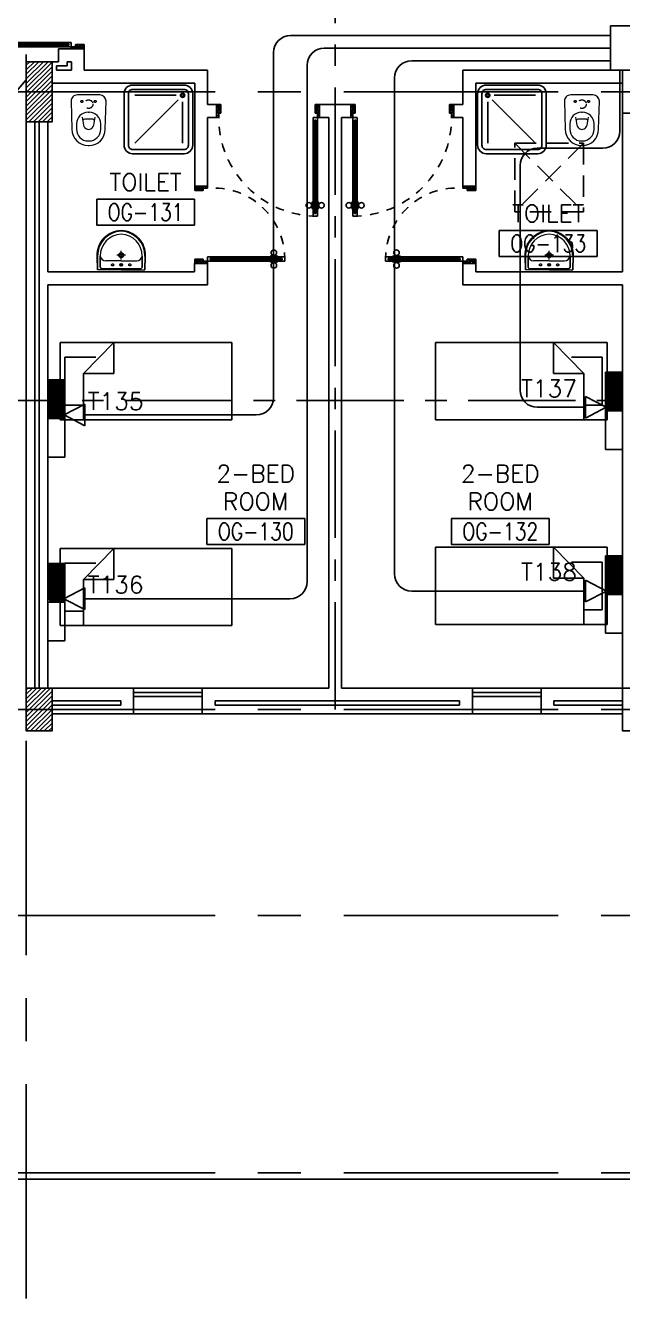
# Model space of a CAD drawing. Extents: x -0.3 to 92.6, y -1.1 to 78.4.
# Drawn here: x 49.71 to 56.67, y -1.11 to 13.72 of the extents above; entities that cross this region are included whole.
import ezdxf
from ezdxf.enums import TextEntityAlignment as Align

# ---------------------------------------------------------------- set-up
doc = ezdxf.new("R2010")
doc.units = 0
doc.header["$MEASUREMENT"] = 0
doc.header["$PDMODE"] = 34
for name, pattern in [('CENTER', [2, 1.25, -0.25, 0.25, -0.25]), ('CENTERX2', [4, 2.5, -0.5, 0.5, -0.5]), ('DASHED', [0.75, 0.5, -0.25]), ('HIDDEN', [0.375, 0.25, -0.125]), ('HIDDEN2', [0.1875, 0.125, -0.0625])]:
    doc.linetypes.add(name, pattern=pattern)
doc.layers.get('0').update_dxf_attribs({"color": 11, "linetype": 'CONTINUOUS'})
doc.layers.get('DEFPOINTS').update_dxf_attribs({"color": 11, "linetype": 'CONTINUOUS'})
for name, color, linetype in [('AX-DIM', 11, 'CONTINUOUS'), ('AXES', 11, 'CENTERX2'), ('AXES1', 11, 'CENTER'), ('COL', 11, 'CONTINUOUS'), ('DOOR', 11, 'CONTINUOUS'), ('E-TEL', 4, 'CONTINUOUS'), ('E-TEXT', 2, 'CONTINUOUS'), ('E-WIRE', 4, 'CONTINUOUS'), ('FIX', 11, 'CONTINUOUS'), ('FUR', 11, 'CONTINUOUS'), ('HAT', 11, 'CONTINUOUS'), ('INSUL', 11, 'CONTINUOUS'), ('RM-BOX', 11, 'CONTINUOUS'), ('RM-NAME', 11, 'CONTINUOUS'), ('RM-NO', 11, 'CONTINUOUS'), ('SHAFT', 11, 'CONTINUOUS'), ('WALL', 11, 'CONTINUOUS'), ('WIN', 11, 'CONTINUOUS')]:
    doc.layers.add(name, color=color, linetype=linetype)
doc.styles.add('ROMANS', font='ROMANS.shx', dxfattribs={"width": 0.6})
doc.styles.get("Standard").update_dxf_attribs({"font": 'TXT.shx'})
doc.dimstyles.new('DIM-OUT', dxfattribs={"dimscale": 0, "dimtxt": 0.24, "dimasz": 0.08, "dimexe": 0.02, "dimexo": 0.02, "dimgap": 0.05, "dimtad": 1, "dimdec": 0, "dimlfac": 1000, "dimzin": 0, "dimdsep": 46, "dimtxsty": 'ROMANS', "dimblk1": 'ARCHTICK', "dimblk2": 'ARCHTICK', "dimsah": 1, "dimcen": 0.01, "dimdle": 0.08, "dimclrd": 7, "dimclre": 7, "dimclrt": 2, "dimadec": 0, "dimazin": 0, "dimtp": 2, "dimtm": 2, "dimtfac": 0.114286, "dimtdec": 0, "dimtix": 1, "dimtmove": 2, "dimatfit": 3, "dimldrblk": 'ARCHTICK', "dimfxl": 0, "dimtolj": 1, "dimtzin": 0, "dimarcsym": 0})

# ---------------------------------------------------------------- blocks, each defined once
blk = doc.blocks.new('_ARCHTICK')
at = {"color": 0, "linetype": 'ByBlock', "const_width": 0.15}
blk.add_lwpolyline([(-0.5, -0.5), (0.5, 0.5)], dxfattribs=at)
blk = doc.blocks.new('*D192')
at = {"layer": 'AX-DIM', "color": 7, "lineweight": -2}
for p, q in [((90.542, 5.5), (91.242, 5.5)), ((91.222, 5.58), (91.222, 0.195)), ((48.597, 0.275), (91.242, 0.275))]:
    blk.add_line(p, q, dxfattribs=at)
at = {"layer": 'DEFPOINTS', "color": 0}
for p in [(90.522, 5.5), (48.577, 0.275), (91.222, 0.275)]:
    blk.add_point(p, dxfattribs=at)
at = {"layer": 'AX-DIM', "color": 7, "lineweight": -2, "xscale": 0.08, "yscale": 0.08, "zscale": 0.08}
for p, rotation in [((91.222, 5.5), 90), ((91.222, 0.275), 270)]:
    blk.add_blockref('_ARCHTICK', p, dxfattribs=dict(at, rotation=rotation))
at = {"layer": 'AX-DIM', "color": 2, "insert": (91.052, 2.887), "char_height": 0.24, "attachment_point": 5, "rotation": 90, "style": 'ROMANS'}
blk.add_mtext('\\A1;5225', dxfattribs=at)
blk = doc.blocks.new('WC1')
at = {"layer": 'FIX', "lineweight": 20}
for p, q in [((-210, 204), (-538, 194)), ((-727, 5), (-727, -5)), ((-674, 5), (-674, -5)), ((-534, 24), (-540, 0)), ((-540, 0), (-534, -24)), ((-475, 141), (-538, 141)), ((-395, 76), (-490, 60)), ((-339, 5), (-339, -5)), ((-137, 0), (-137, 131)), ((-137, -131), (-137, 0)), ((-538, -141), (-475, -141)), ((-490, -60), (-395, -76)), ((-538, -194), (-210, -204)), ((-213, -204), (-210, -204))]:
    blk.add_line(p, q, dxfattribs=at)
at = {"layer": 'FIX', "linetype": 'Continuous', "lineweight": 20}
blk.add_line((-420, -47), (-420, 45), dxfattribs=at)
at = {"layer": 'FIX', "linetype": 'HIDDEN2', "lineweight": 20, "ltscale": 0.3}
blk.add_circle((-245, 0), 49.8, dxfattribs=at)
at = {"layer": 'FIX', "linetype": 'HIDDEN', "lineweight": 20, "ltscale": 0.05}
for centre in [(-213, 78), (-213, -77)]:
    blk.add_circle(centre, 11.6, dxfattribs=at)
at = {"layer": 'FIX', "lineweight": 20}
for centre, radius, start, end in [((-538, 5), 189, 90, 180), ((-210, 131), 73, 360, 90), ((-538, 5), 136, 90, 180), ((-473, -7), 68.2, 128.9242, 152.8468), ((-464, -18), 82, 108.496, 128.9242), ((-475, 5), 136, 360, 90), ((-538, -5), 189, 180, 270), ((-538, -5), 136, 180, 270), ((-473, 7), 68.2, 207.1532, 231.0758), ((-464, 18), 82, 231.0758, 251.504), ((-475, -5), 136, 270, 0), ((-210, -131), 73, 270, 0)]:
    blk.add_arc(centre, radius, start, end, dxfattribs=at)
at = {"layer": 'FIX', "linetype": 'Continuous', "lineweight": 20}
for centre, start, end in [((-443, 46), 357.6662, 91.6121), ((-442, -46), 268.3879, 2.3338)]:
    blk.add_arc(centre, 22.3, start, end, dxfattribs=at)
blk = doc.blocks.new('SHR1')
at = {"layer": 'FIX'}
for p, q in [((-196, 196), (-700, 700)), ((-143, 218), (-143, 700)), ((-218, 143), (-700, 143))]:
    blk.add_line(p, q, dxfattribs=at)
for points in [[(-825, 125), (-825, 725, -0.414214), (-725, 825), (-125, 825, -0.414214), (-25, 725), (-25, 125, -0.414214), (-125, 25), (-725, 25, -0.414214)], [(-775, 125), (-775, 725, -0.414214), (-725, 775), (-125, 775, -0.414214), (-75, 725), (-75, 125, -0.414214), (-125, 75), (-725, 75, -0.414214)]]:
    blk.add_lwpolyline(points, format="xyb", close=True, dxfattribs=at)
for radius in [25, 15]:
    blk.add_circle((-143, 143), radius, dxfattribs=at)
blk = doc.blocks.new('LAV1')
at = {"layer": 'FIX', "linetype": 'ByBlock', "ltscale": 0.3}
for p, q in [((-280, 210), (-275, 50)), ((-245, 210), (-245, 85)), ((245, 210), (245, 85)), ((280, 210), (275, 50)), ((0, 60), (-220, 60)), ((0, 60), (220, 60))]:
    blk.add_line(p, q, dxfattribs=at)
at = {"layer": 'FIX', "linetype": 'Continuous', "lineweight": 20}
for p, q in [((-275, 210), (-275, 50)), ((0, 155), (-181, 155)), ((0, 155), (181, 155)), ((275, 210), (275, 50)), ((0, 50), (-275, 50)), ((0, 50), (-252, 50)), ((0, 50), (275, 50)), ((0, 50), (252, 50))]:
    blk.add_line(p, q, dxfattribs=at)
at = {"layer": 'FIX', "linetype": 'DASHED', "lineweight": 20, "ltscale": 0.05}
for p, q in [((50, 220), (-50, 220)), ((0, 170), (0, 270)), ((0, 170), (0, 270))]:
    blk.add_line(p, q, dxfattribs=at)
at = {"layer": 'FIX', "lineweight": 20}
for p, q in [((16, 107), (-15, 107)), ((0, 92), (0, 123))]:
    blk.add_line(p, q, dxfattribs=at)
for centre, radius in [((0, 220), 29.5), ((0, 220), 22.5), ((0, 107), 15.5)]:
    blk.add_circle(centre, radius, dxfattribs=at)
at = {"layer": 'FIX', "linetype": 'HIDDEN', "lineweight": 20, "ltscale": 0.05}
for centre in [(-100, 107), (100, 107)]:
    blk.add_circle(centre, 12.4, dxfattribs=at)
at = {"layer": 'FIX', "linetype": 'ByBlock', "ltscale": 0.3}
for centre, radius, start, end in [((7, 220), 287, 91.3776, 182.0064), ((-7, 220), 287, 357.9936, 88.6224), ((-220, 85), 24.9, 179.7021, 269.9486), ((220, 85), 24.9, 270.0514, 0.2979)]:
    blk.add_arc(centre, radius, start, end, dxfattribs=at)
at = {"layer": 'FIX', "linetype": 'Continuous', "lineweight": 20}
for centre, radius, start, end in [((8, 217), 283, 91.6988, 181.351), ((8, 212), 253, 91.7328, 180.4884), ((-8, 217), 283, 358.649, 88.3012), ((-8, 212), 253, 359.5116, 88.2672), ((-179, 222), 66.9, 190.2006, 268.0786), ((179, 222), 66.9, 271.9214, 349.7994)]:
    blk.add_arc(centre, radius, start, end, dxfattribs=at)
blk = doc.blocks.new('RM1')
at = {"layer": 'RM-BOX'}
blk.add_lwpolyline([(570, -200), (-570, -200), (-570, -500), (570, -500)], close=True, dxfattribs=at)
at = {"layer": 'RM-NAME', "style": 'ROMANS'}
for tag, p in [('ROOMNAME1', (0, 324)), ('ROOMNAME2', (0, 0))]:
    blk.add_attdef(tag, text='', height=200, dxfattribs=at).set_placement(p, align=Align.MIDDLE)
at = {"layer": 'RM-NO', "style": 'ROMANS', "width": 0.8}
blk.add_attdef('ROOMNO', text='', height=200, dxfattribs=at).set_placement((0, -350), align=Align.MIDDLE)
blk = doc.blocks.new('DOOR100')
at = {"layer": 'DOOR', "color": 0, "linetype": 'ByBlock'}
for p, q in [((-92, 1206), (-92, 1141)), ((-83, 1206), (-92, 1206)), ((-83, 1129), (-83, 1219)), ((-76, 1219), (-83, 1219)), ((-83, 1206), (-83, 1141)), ((-76, 1251), (-76, 1301)), ((-76, 1301), (-26, 1301)), ((-26, 1301), (-76, 1301)), ((-59, 1251), (-76, 1251)), ((-59, 1251), (-59, 1271)), ((-43, 1271), (-59, 1271)), ((-43, 1251), (-43, 1271)), ((-26, 1251), (-43, 1251)), ((-26, 1251), (-26, 1301)), ((-26, 1219), (-19, 1219)), ((-19, 1129), (-19, 1219)), ((-19, 1206), (-19, 1141)), ((-19, 1206), (-10, 1206)), ((-10, 1206), (-10, 1141)), ((-83, 1141), (-92, 1141)), ((-76, 1129), (-83, 1129)), ((-26, 1129), (-19, 1129)), ((-19, 1141), (-10, 1141)), ((-1201, 0), (-1201, 150)), ((-1201, 150), (-1176, 150)), ((-1201, 150), (-1201, 0)), ((-1176, 150), (-1176, 100)), ((-76, 200), (-59, 200)), ((-76, 150), (-76, 200)), ((-76, 150), (-26, 150)), ((-59, 200), (-59, 180)), ((-59, 180), (-43, 180)), ((-43, 200), (-26, 200)), ((-43, 180), (-43, 200)), ((-26, 200), (-26, 150)), ((-1, 150), (-26, 150)), ((-26, 150), (-26, 100)), ((-1, 150), (-1, 0)), ((-1151, 0), (-1201, 0)), ((-1176, 100), (-1151, 100)), ((-1151, 100), (-1151, 0)), ((-51, 100), (-51, 0)), ((-26, 100), (-51, 100)), ((-51, 0), (-1, 0))]:
    blk.add_line(p, q, dxfattribs=at)
at = {"layer": 'DOOR', "linetype": 'ByBlock'}
for p, q in [((-76, 1251), (-76, 200)), ((-59, 200), (-59, 1251)), ((-43, 200), (-43, 1251)), ((-26, 200), (-26, 1251))]:
    blk.add_line(p, q, dxfattribs=at)
at = {"layer": 'DOOR', "color": 9, "linetype": 'ByBlock'}
for p, q in [((-1151, 0), (-1201, 114)), ((-1151, 0), (-1201, 40)), ((-1151, 0), (-1164, 100)), ((-51, 0), (-1, 114)), ((-51, 0), (-38, 100)), ((-51, 0), (-1, 40))]:
    blk.add_line(p, q, dxfattribs=at)
at = {"layer": 'DOOR', "color": 0, "linetype": 'ByBlock'}
for centre in [(-125, 1174), (22, 1174)]:
    blk.add_circle(centre, 32.4, dxfattribs=at)
at = {"layer": 'DOOR', "linetype": 'HIDDEN', "ltscale": 0.5}
blk.add_arc((-27, 152), 1149, 89.961, 180.0931, dxfattribs=at)
at = {"layer": 'DOOR', "color": 9, "linetype": 'ByBlock'}
for centre, radius, start, end in [((-1151, 0), 154, 103.7142, 108.8947), ((-51, 0), 154, 71.1053, 76.2858), ((-1151, 0), 134, 100.72, 111.8402), ((-1151, 0), 94.4, 90, 121.9818), ((-1151, 0), 74.4, 90, 132.2236), ((-1151, 0), 54.4, 90, 156.7926), ((-1151, 0), 34.4, 90, 180), ((-1151, 0), 14.4, 90, 180), ((-51, 0), 94.4, 58.0182, 90), ((-51, 0), 74.4, 47.7764, 90), ((-51, 0), 54.4, 23.2074, 90), ((-51, 0), 34.4, 0, 90), ((-51, 0), 14.4, 0, 90), ((-51, 0), 134, 68.1598, 79.28), ((-51, 0), 114, 64.0838, 77.3774)]:
    blk.add_arc(centre, radius, start, end, dxfattribs=at)
blk = doc.blocks.new('DOOR90')
at = {"layer": 'DOOR', "linetype": 'ByBlock'}
for p, q in [((0, 0), (-150, 0)), ((-200, -25), (-1000, -25)), ((-200, -42), (-1000, -42)), ((-200, -58), (-1000, -58)), ((-1000, -75), (-200, -75))]:
    blk.add_line(p, q, dxfattribs=at)
at = {"layer": 'DOOR', "color": 0, "linetype": 'ByBlock'}
for p, q in [((-150, 0), (-150, -25)), ((-150, 0), (0, 0)), ((0, -50), (0, 0)), ((-1050, -25), (-1050, -75)), ((-1050, -75), (-1050, -25)), ((-1000, -25), (-1050, -25)), ((-1000, -75), (-1050, -75)), ((-1020, -42), (-1020, -58)), ((-1000, -42), (-1020, -42)), ((-1000, -58), (-1020, -58)), ((-1000, -25), (-1000, -42)), ((-1000, -58), (-1000, -75)), ((-968, -25), (-968, -18)), ((-878, -18), (-968, -18)), ((-968, -75), (-968, -82)), ((-878, -82), (-968, -82)), ((-955, -18), (-955, -9)), ((-955, -9), (-890, -9)), ((-955, -18), (-890, -18)), ((-955, -82), (-955, -91)), ((-955, -82), (-890, -82)), ((-955, -91), (-890, -91)), ((-890, -18), (-890, -9)), ((-890, -82), (-890, -91)), ((-878, -25), (-878, -18)), ((-878, -75), (-878, -82)), ((-200, -42), (-200, -25)), ((-200, -25), (-150, -25)), ((-180, -42), (-200, -42)), ((-200, -75), (-200, -58)), ((-200, -58), (-180, -58)), ((-150, -75), (-200, -75)), ((-180, -58), (-180, -42)), ((-150, -75), (-150, -25)), ((-150, -25), (-100, -25)), ((-100, -25), (-100, -50)), ((-100, -50), (0, -50)), ((-150, -900), (-150, -875)), ((-150, -875), (-100, -875)), ((-100, -850), (0, -850)), ((-100, -875), (-100, -850)), ((0, -850), (0, -900)), ((0, -900), (-150, -900)), ((-150, -900), (0, -900))]:
    blk.add_line(p, q, dxfattribs=at)
at = {"layer": 'DOOR', "color": 9, "linetype": 'ByBlock'}
for p, q in [((0, -50), (-114, 0)), ((0, -50), (-40, 0)), ((0, -50), (-100, -37)), ((0, -850), (-114, -900)), ((0, -850), (-100, -863)), ((0, -850), (-40, -900))]:
    blk.add_line(p, q, dxfattribs=at)
at = {"layer": 'DOOR', "color": 0, "linetype": 'ByBlock'}
for centre in [(-923, 24), (-923, -124)]:
    blk.add_circle(centre, 32.4, dxfattribs=at)
at = {"layer": 'DOOR', "color": 9, "linetype": 'ByBlock'}
for centre, radius, start, end in [((0, -50), 74.4, 137.7764, 180), ((0, -50), 54.4, 113.2074, 180), ((0, -50), 154, 161.1053, 166.2858), ((0, -50), 134, 158.1598, 169.28), ((0, -50), 114, 154.0838, 167.3774), ((0, -50), 94.4, 148.0182, 180), ((0, -50), 34.4, 90, 180), ((0, -50), 14.4, 90, 180), ((0, -850), 154, 193.7142, 198.8947), ((0, -850), 134, 190.72, 201.8402), ((0, -850), 94.4, 180, 211.9818), ((0, -850), 74.4, 180, 222.2236), ((0, -850), 54.4, 180, 246.7926), ((0, -850), 34.4, 180, 270), ((0, -850), 14.4, 180, 270)]:
    blk.add_arc(centre, radius, start, end, dxfattribs=at)
at = {"layer": 'DOOR', "linetype": 'HIDDEN', "ltscale": 0.5}
blk.add_arc((-222, -50), 828, 178.2701, 275.003, dxfattribs=at)
blk = doc.blocks.new('AH20A')
at = {"layer": 'FUR'}
for p, q in [((0, 0.5), (0, -0.5)), ((1, 0.5), (0, 0.5)), ((0.1358, 0.5), (0.1358, -0.0987)), ((1, -0.5), (1, 0.5)), ((0.1358, 0.3112), (0.0277, 0.3112)), ((0.0277, 0.3112), (0.0277, -0.3087)), ((0.1358, -0.0987), (0.3125, -0.5)), ((0.1358, -0.0987), (0.3125, -0.0987)), ((0.3125, -0.5), (0.3125, -0.0987)), ((0.0277, -0.3087), (0.2076, -0.3087)), ((0, -0.5), (1, -0.5))]:
    blk.add_line(p, q, dxfattribs=at)
blk = doc.blocks.new('COL50')
at = {"layer": 'COL'}
blk.add_lwpolyline([(-250, 250), (-250, -250), (250, -250), (250, 250)], close=True, dxfattribs=at)
blk = doc.blocks.new('A$C272A55A0')
at = {"layer": 'DOOR', "color": 0, "linetype": 'ByBlock'}
for p, q in [((0, 900), (0, 1050)), ((50, 1050), (0, 1050)), ((50, 950), (50, 1050)), ((1750, 950), (1750, 1050)), ((1750, 1050), (1800, 1050)), ((1800, 1050), (1800, 900)), ((0, 900), (25, 900)), ((25, 950), (50, 950)), ((25, 900), (25, 950)), ((75, 900), (25, 900)), ((25, 850), (25, 900)), ((75, 900), (75, 850)), ((1725, 900), (1775, 900)), ((1725, 900), (1725, 850)), ((1775, 950), (1750, 950)), ((1775, 900), (1775, 950)), ((1800, 900), (1775, 900)), ((1775, 850), (1775, 900)), ((42, 850), (25, 850)), ((58, 870), (42, 870)), ((42, 870), (42, 850)), ((58, 850), (58, 870)), ((75, 850), (58, 850)), ((1725, 850), (1742, 850)), ((1742, 870), (1758, 870)), ((1742, 850), (1742, 870)), ((1758, 870), (1758, 850)), ((1758, 850), (1775, 850)), ((1718, 160), (1709, 160)), ((1709, 95), (1709, 160)), ((1725, 173), (1718, 173)), ((1718, 173), (1718, 83)), ((1718, 95), (1718, 160)), ((1775, 173), (1782, 173)), ((1782, 173), (1782, 83)), ((1782, 160), (1791, 160)), ((1782, 95), (1782, 160)), ((1791, 95), (1791, 160)), ((25, 50), (42, 50)), ((25, 50), (25, 0)), ((25, 0), (75, 0)), ((75, 0), (25, 0)), ((42, 50), (42, 30)), ((42, 30), (58, 30)), ((58, 50), (75, 50)), ((58, 50), (58, 30)), ((75, 50), (75, 0)), ((1718, 95), (1709, 95)), ((1725, 83), (1718, 83)), ((1742, 50), (1725, 50)), ((1725, 50), (1725, 0)), ((1775, 0), (1725, 0)), ((1725, 0), (1775, 0)), ((1742, 50), (1742, 30)), ((1758, 30), (1742, 30)), ((1775, 50), (1758, 50)), ((1758, 50), (1758, 30)), ((1775, 83), (1782, 83)), ((1775, 50), (1775, 0)), ((1782, 95), (1791, 95))]:
    blk.add_line(p, q, dxfattribs=at)
at = {"layer": 'DOOR', "color": 9, "linetype": 'ByBlock'}
for p, q in [((50, 1050), (0, 1010)), ((50, 1050), (0, 937)), ((50, 1050), (37, 950)), ((1750, 1050), (1800, 1010)), ((1750, 1050), (1800, 937)), ((1750, 1050), (1763, 950))]:
    blk.add_line(p, q, dxfattribs=at)
at = {"layer": 'DOOR', "linetype": 'ByBlock'}
for p, q in [((25, 850), (25, 50)), ((42, 850), (42, 50)), ((58, 850), (58, 50)), ((75, 50), (75, 850)), ((1725, 50), (1725, 850)), ((1742, 850), (1742, 50)), ((1758, 850), (1758, 50)), ((1775, 850), (1775, 50))]:
    blk.add_line(p, q, dxfattribs=at)
at = {"layer": 'DOOR', "color": 0, "linetype": 'ByBlock'}
for centre in [(1676, 128), (1824, 128)]:
    blk.add_circle(centre, 32.4, dxfattribs=at)
at = {"layer": 'DOOR', "color": 9, "linetype": 'ByBlock'}
for centre, radius, start, end in [((50, 1050), 34.4, 180, 270), ((50, 1050), 14.4, 180, 270), ((1750, 1050), 14.4, 270, 0), ((1750, 1050), 34.4, 270, 0), ((50, 1050), 54.4, 203.2074, 270), ((50, 1050), 74.4, 227.7764, 270), ((50, 1050), 94.4, 238.0182, 270), ((50, 1050), 114, 244.0838, 257.3774), ((50, 1050), 134, 248.1598, 259.28), ((50, 1050), 154, 251.1053, 256.2858), ((1750, 1050), 54.4, 270, 336.7926), ((1750, 1050), 74.4, 270, 312.2236), ((1750, 1050), 94.4, 270, 301.9818), ((1750, 1050), 114, 282.6226, 295.9162), ((1750, 1050), 134, 280.72, 291.8402), ((1750, 1050), 154, 283.7142, 288.8947)]:
    blk.add_arc(centre, radius, start, end, dxfattribs=at)
at = {"layer": 'DOOR', "linetype": 'HIDDEN', "ltscale": 0.5}
for centre, start, end in [((50, 851), 268.3174, 3.2965), ((1750, 851), 176.7035, 271.6826)]:
    blk.add_arc(centre, 851, start, end, dxfattribs=at)
at = {"layer": 'WALL', "linetype": 'ByBlock'}
blk.add_line((1800, 900), (1800, 1050), dxfattribs=at)
blk = doc.blocks.new('C11')
at = {"layer": 'HAT'}
h = blk.add_hatch(dxfattribs=at)
h.set_pattern_fill('ANSI31', color=256, scale=300, style=0)
h.set_pattern_definition([(45, (-248556.182, -75061.005), (-26.5165043, 26.5165043), [])])
h.paths.add_polyline_path([(300, 700), (0, 700), (0, 350), (300, 350)])
h.paths.add_polyline_path([(300, 350), (0, 350), (0, 0), (300, 0)])
at = {"layer": 'COL'}
blk.add_lwpolyline([(300, 700), (300, 0), (0, 0), (0, 700)], close=True, dxfattribs=at)
blk = doc.blocks.new('C-300')
at = {"layer": 'HAT', "linetype": 'ByBlock', "ltscale": 0.3}
h = blk.add_hatch(dxfattribs=at)
h.set_pattern_fill('ANSI31', color=8, scale=300, style=0)
h.set_pattern_definition([(45, (-258496.182, -82361.005), (-26.5165043, 26.5165043), [])])
h.paths.add_polyline_path([(300, 500), (0, 500), (0, 250), (300, 250)])
h.paths.add_polyline_path([(300, 250), (0, 250), (0, 0), (300, 0)])
at = {"layer": 'COL'}
blk.add_lwpolyline([(0, 500), (300, 500), (300, 0), (0, 0)], close=True, dxfattribs=at)

msp = doc.modelspace()

# ---------------------------------------------------------------- linework, layer by layer
at = {"layer": 'AXES'}
for p, q in [((49.7217, -1.1143), (49.7217, 77.3484)), ((91.9217, 12.95), (23.8817, 12.95)), ((91.9217, 5.75), (23.8817, 5.75)), ((91.9217, 3.35), (23.8817, 3.35)), ((91.9217, 0.35), (23.8817, 0.35))]:
    msp.add_line(p, q, dxfattribs=at)
at = {"layer": 'AXES1'}
for p, q in [((53.3217, 5.75), (53.3217, 64.57)), ((82.1217, 9.35), (21.4817, 9.35)), ((82.1217, 9.35), (39.8317, 9.35))]:
    msp.add_line(p, q, dxfattribs=at)
at = {"layer": 'COL'}
msp.add_lwpolyline([(57.1717, 6), (57.1717, 5.5), (56.6717, 5.5), (56.6717, 6)], close=True, dxfattribs=at)
at = {"layer": 'E-TEL', "color": 4}
for p, q in [((57.2963, 13.7179), (56.5302, 13.7179)), ((56.5302, 13.2), (56.5302, 13.7179)), ((57.2963, 13.2), (56.5302, 13.2)), ((56.4716, 8.7816), (56.4716, 9.6816)), ((56.671, 9.6816), (56.4716, 9.6816)), ((56.6532, 9.6816), (56.4716, 9.2922)), ((56.667, 9.6816), (56.4716, 9.2626)), ((56.4739, 9.6816), (56.4716, 9.6767)), ((56.4877, 9.6816), (56.4716, 9.6471)), ((56.5015, 9.6816), (56.4716, 9.6176)), ((56.5153, 9.6816), (56.4716, 9.588)), ((56.5291, 9.6816), (56.4716, 9.5584)), ((56.5429, 9.6816), (56.4716, 9.5288)), ((56.5566, 9.6816), (56.4716, 9.4992)), ((56.5704, 9.6816), (56.4716, 9.4697)), ((56.5842, 9.6816), (56.4716, 9.4401)), ((56.598, 9.6816), (56.4716, 9.4105)), ((56.6118, 9.6816), (56.4716, 9.3809)), ((56.6256, 9.6816), (56.4716, 9.3514)), ((56.6394, 9.6816), (56.4716, 9.3218)), ((56.671, 9.6606), (56.4716, 9.233)), ((56.671, 9.6816), (56.671, 8.7816)), ((49.9723, 9.5922), (49.9723, 8.6922)), ((49.9723, 9.5922), (50.1717, 9.5922)), ((49.9723, 9.5711), (50.1717, 9.1436)), ((49.9723, 9.5415), (50.1591, 9.141)), ((49.9723, 9.512), (50.1453, 9.141)), ((49.9763, 9.5922), (50.1717, 9.1732)), ((49.9901, 9.5922), (50.1717, 9.2028)), ((50.0039, 9.5922), (50.1717, 9.2323)), ((50.0177, 9.5922), (50.1717, 9.2619)), ((50.0315, 9.5922), (50.1717, 9.2915)), ((50.0453, 9.5922), (50.1717, 9.3211)), ((50.0591, 9.5922), (50.1717, 9.3506)), ((50.0729, 9.5922), (50.1717, 9.3802)), ((50.0867, 9.5922), (50.1717, 9.4098)), ((50.1004, 9.5922), (50.1717, 9.4394)), ((50.1142, 9.5922), (50.1717, 9.469)), ((50.128, 9.5922), (50.1717, 9.4985)), ((50.1418, 9.5922), (50.1717, 9.5281)), ((50.1556, 9.5922), (50.1717, 9.5577)), ((50.1694, 9.5921), (50.1717, 9.5873)), ((50.1717, 8.6922), (50.1717, 9.5922)), ((56.671, 9.631), (56.4842, 9.2305)), ((56.671, 9.6014), (56.498, 9.2305)), ((56.671, 9.5718), (56.5118, 9.2305)), ((56.671, 9.5423), (56.5256, 9.2305)), ((56.671, 9.5127), (56.5394, 9.2305)), ((49.9723, 9.4824), (50.1315, 9.141)), ((49.9723, 9.4528), (50.1177, 9.141)), ((49.9723, 9.4232), (50.1039, 9.141)), ((49.9723, 9.3937), (50.0901, 9.141)), ((49.9723, 9.3641), (50.0763, 9.141)), ((56.2398, 9.3984), (56.482, 9.2721)), ((56.2398, 9.1459), (56.2398, 9.3984)), ((56.671, 9.4831), (56.5532, 9.2305)), ((56.671, 9.4535), (56.567, 9.2305)), ((56.671, 9.4239), (56.5807, 9.2305)), ((56.671, 9.3944), (56.5945, 9.2305)), ((56.671, 9.3648), (56.6083, 9.2305)), ((49.9723, 9.3345), (50.0626, 9.141)), ((49.9723, 9.3049), (50.0488, 9.141)), ((49.9723, 9.2753), (50.035, 9.141)), ((49.9723, 9.2458), (50.0212, 9.141)), ((49.9723, 9.2162), (50.0074, 9.141)), ((50.4035, 9.3089), (50.1613, 9.1827)), ((50.4035, 9.0564), (50.4035, 9.3089)), ((56.482, 9.2721), (56.2398, 9.1459)), ((56.671, 9.2305), (56.4716, 9.2305)), ((56.671, 9.3352), (56.6221, 9.2305)), ((56.671, 9.3056), (56.6359, 9.2305)), ((56.671, 9.2761), (56.6497, 9.2305)), ((56.671, 9.2465), (56.6635, 9.2305)), ((49.9723, 9.1866), (49.9936, 9.141)), ((49.9723, 9.141), (50.1717, 9.141)), ((50.1613, 9.1827), (50.4035, 9.0564)), ((56.671, 8.7816), (56.4716, 8.7816)), ((49.9723, 8.6922), (50.1717, 8.6922)), ((49.9717, 7.4522), (49.9717, 6.5522)), ((49.9717, 7.4522), (50.171, 7.4522)), ((49.9717, 7.4311), (50.171, 7.0036)), ((49.9756, 7.4522), (50.171, 7.0332)), ((49.9894, 7.4522), (50.171, 7.0628)), ((50.0032, 7.4522), (50.171, 7.0923)), ((50.017, 7.4522), (50.171, 7.1219)), ((50.0308, 7.4522), (50.171, 7.1515)), ((50.0446, 7.4522), (50.171, 7.1811)), ((50.0584, 7.4522), (50.171, 7.2106)), ((50.0722, 7.4522), (50.171, 7.2402)), ((50.086, 7.4522), (50.171, 7.2698)), ((50.0998, 7.4522), (50.171, 7.2994)), ((50.1136, 7.4522), (50.171, 7.329)), ((50.1273, 7.4522), (50.171, 7.3585)), ((50.1411, 7.4522), (50.171, 7.3881)), ((50.1549, 7.4522), (50.171, 7.4177)), ((50.1687, 7.4521), (50.171, 7.4473)), ((50.171, 6.5522), (50.171, 7.4522)), ((56.5573, 7.5416), (56.4723, 7.3592)), ((56.5711, 7.5416), (56.4723, 7.3297)), ((56.5849, 7.5416), (56.4723, 7.3001)), ((56.5987, 7.5416), (56.4723, 7.2705)), ((56.6125, 7.5416), (56.4723, 7.2409)), ((56.6263, 7.5416), (56.4723, 7.2114)), ((56.6401, 7.5416), (56.4723, 7.1818)), ((56.6539, 7.5416), (56.4723, 7.1522)), ((56.6677, 7.5416), (56.4723, 7.1226)), ((56.4723, 6.6416), (56.4723, 7.5416)), ((56.6717, 7.5416), (56.4723, 7.5416)), ((56.4746, 7.5416), (56.4723, 7.5367)), ((56.4884, 7.5416), (56.4723, 7.5071)), ((56.5022, 7.5416), (56.4723, 7.4776)), ((56.516, 7.5416), (56.4723, 7.448)), ((56.5297, 7.5416), (56.4723, 7.4184)), ((56.5435, 7.5416), (56.4723, 7.3888)), ((56.6717, 7.5206), (56.4723, 7.093)), ((56.6717, 7.491), (56.4849, 7.0905)), ((56.6717, 7.4614), (56.4987, 7.0905)), ((56.6717, 7.4318), (56.5125, 7.0905)), ((56.6717, 7.5416), (56.6717, 6.6416)), ((49.9717, 7.4015), (50.1584, 7.001)), ((49.9717, 7.372), (50.1446, 7.001)), ((49.9717, 7.3424), (50.1308, 7.001)), ((49.9717, 7.3128), (50.117, 7.001)), ((49.9717, 7.2832), (50.1032, 7.001)), ((56.6717, 7.4023), (56.5263, 7.0905)), ((56.6717, 7.3727), (56.5401, 7.0905)), ((56.6717, 7.3431), (56.5538, 7.0905)), ((56.6717, 7.3135), (56.5676, 7.0905)), ((56.6717, 7.2839), (56.5814, 7.0905)), ((49.9717, 7.2537), (50.0895, 7.001)), ((49.9717, 7.2241), (50.0757, 7.001)), ((49.9717, 7.1945), (50.0619, 7.001)), ((49.9717, 7.1649), (50.0481, 7.001)), ((49.9717, 7.1353), (50.0343, 7.001)), ((50.4028, 7.1678), (50.1606, 7.0415)), ((50.4028, 6.9153), (50.4028, 7.1678)), ((56.2405, 7.2573), (56.4827, 7.131)), ((56.2405, 7.0047), (56.2405, 7.2573)), ((56.4827, 7.131), (56.2405, 7.0047)), ((56.6717, 7.2544), (56.5952, 7.0905)), ((56.6717, 7.2248), (56.609, 7.0905)), ((56.6717, 7.1952), (56.6228, 7.0905)), ((56.6717, 7.1656), (56.6366, 7.0905)), ((56.6717, 7.1361), (56.6504, 7.0905)), ((49.9717, 7.1058), (50.0205, 7.001)), ((49.9717, 7.0762), (50.0067, 7.001)), ((49.9717, 7.001), (50.171, 7.001)), ((50.1606, 7.0415), (50.4028, 6.9153)), ((56.6717, 7.0905), (56.4723, 7.0905)), ((56.6717, 7.1065), (56.6642, 7.0905)), ((49.9717, 6.5522), (50.171, 6.5522)), ((56.6717, 6.6416), (56.4723, 6.6416))]:
    msp.add_line(p, q, dxfattribs=at)
at = {"layer": 'E-WIRE', "color": 4}
for p, q in [((56.5302, 13.6062), (52.8028, 13.6062)), ((56.5302, 13.3117), (54.2147, 13.3117))]:
    msp.add_line(p, q, dxfattribs=at)
at = {"layer": 'E-WIRE', "color": 4, "linetype": 'ByBlock'}
for p, q in [((52.6028, 13.4062), (52.6028, 9.3827)), ((56.5302, 13.4589), (53.1951, 13.4589)), ((52.9951, 13.2589), (52.9951, 7.2415)), ((54.0147, 13.1117), (54.0147, 7.331)), ((56.6408, 13.2), (56.6408, 12.4906)), ((55.6775, 12.2906), (56.4408, 12.2906)), ((55.4775, 9.4721), (55.4775, 12.0906)), ((56.2398, 9.2721), (55.6775, 9.2721)), ((50.4035, 9.1827), (52.4028, 9.1827)), ((56.2405, 7.131), (54.2147, 7.131)), ((50.4028, 7.0415), (52.7951, 7.0415))]:
    msp.add_line(p, q, dxfattribs=at)
at = {"layer": 'E-WIRE', "color": 4}
msp.add_arc((52.8028, 13.4062), 0.2, 90, 180, dxfattribs=at)
at = {"layer": 'E-WIRE', "color": 4, "linetype": 'ByBlock'}
for centre, start, end in [((53.1951, 13.2589), 90, 180), ((54.2147, 13.1117), 90, 180), ((56.4408, 12.4906), 270, 0), ((55.6775, 12.0906), 90, 180), ((52.4028, 9.3827), 270, 0), ((55.6775, 9.4721), 180, 270), ((54.2147, 7.331), 180, 270), ((52.7951, 7.2415), 270, 0)]:
    msp.add_arc(centre, 0.2, start, end, dxfattribs=at)
at = {"layer": 'INSUL'}
for p, q in [((50.0717, 13.25), (50.1967, 13.25)), ((50.1967, 13.25), (50.1967, 13.3)), ((50.1967, 13.3), (50.2467, 13.3)), ((50.2467, 13.2), (50.2467, 13.3)), ((50.0717, 13.2), (50.2467, 13.2)), ((49.8217, 12.6), (49.8217, 6)), ((49.8717, 12.6), (49.8717, 6)), ((50.0217, 5.85), (50.8217, 5.85)), ((50.0217, 5.8), (50.8217, 5.8)), ((50.8217, 5.8), (50.8217, 5.85)), ((51.9217, 5.8), (51.9217, 5.85)), ((54.7717, 5.85), (51.9217, 5.85)), ((54.7717, 5.8), (51.9217, 5.8)), ((54.7717, 5.8), (54.7717, 5.85)), ((55.8717, 5.8), (55.8717, 5.85)), ((55.8717, 5.85), (56.6717, 5.85)), ((55.8717, 5.8), (56.6717, 5.8))]:
    msp.add_line(p, q, dxfattribs=at)
at = {"layer": 'SHAFT'}
msp.add_line((49.7217, 13.09), (43.3267, 5.65), dxfattribs=at)
at = {"layer": 'SHAFT', "linetype": 'HIDDEN'}
for p, q in [((55.4157, 12.35), (56.2157, 11.55)), ((56.2157, 12.35), (55.4157, 11.55))]:
    msp.add_line(p, q, dxfattribs=at)
msp.add_lwpolyline([(55.4157, 12.35), (56.2157, 12.35), (56.2157, 11.55), (55.4157, 11.55)], close=True, dxfattribs=at)
at = {"layer": 'WALL'}
for p, q in [((50.0967, 13.3), (50.0967, 13.45)), ((50.0967, 13.45), (50.3967, 13.45)), ((50.3967, 13.2), (50.3967, 13.45)), ((49.7217, 13.3), (50.0967, 13.3)), ((49.7217, 13.2), (49.7217, 13.3)), ((49.7217, 13.2), (49.7217, 13.3)), ((50.3967, 13.2), (50.9217, 13.2)), ((51.8342, 13.2), (51.8342, 12.8)), ((54.8097, 13.2), (54.8097, 12.8)), ((50.0217, 13.05), (50.9217, 13.05)), ((50.0217, 13.05), (51.6842, 13.05)), ((51.6842, 13.05), (51.6842, 11.85)), ((54.9597, 13.05), (54.9597, 11.85)), ((51.9404, 12.8), (51.8342, 12.8)), ((54.7029, 12.8), (54.8097, 12.8)), ((51.8342, 12.65), (51.8342, 11.85)), ((53.2467, 12.65), (53.2467, 6)), ((53.3967, 12.65), (53.3967, 6)), ((54.8097, 12.65), (54.8097, 11.85)), ((56.6717, 12.7), (56.6717, 10.85)), ((49.7217, 12.6), (49.7217, 6)), ((49.9717, 12.6), (49.9717, 10.85)), ((51.8342, 11.85), (51.6842, 11.85)), ((54.8097, 11.85), (54.9597, 11.85)), ((51.6837, 10.85), (49.9717, 10.85)), ((51.6837, 10.95), (51.6837, 10.85)), ((51.8342, 10.95), (51.6842, 10.95)), ((51.8337, 10.95), (51.8337, 10.7)), ((54.8097, 10.95), (54.9597, 10.95)), ((54.8097, 10.95), (54.8097, 10.7)), ((54.9597, 10.95), (54.9597, 10.85)), ((54.9597, 10.85), (56.6717, 10.85)), ((51.8337, 10.7), (49.9717, 10.7)), ((49.9717, 10.7), (49.9717, 6)), ((54.8097, 10.7), (56.6717, 10.7)), ((56.6717, 10.7), (56.6717, 6)), ((50.0217, 6), (50.9717, 6)), ((50.9717, 5.7), (50.9717, 6)), ((51.7717, 5.7), (51.7717, 6)), ((53.2467, 6), (51.7717, 6)), ((54.9217, 6), (53.3967, 6)), ((54.9217, 5.7), (54.9217, 6)), ((55.7217, 5.7), (55.7217, 6)), ((56.6717, 6), (55.7217, 6)), ((50.0217, 5.7), (50.9717, 5.7)), ((54.9217, 5.7), (51.7717, 5.7)), ((56.6717, 5.7), (55.7217, 5.7))]:
    msp.add_line(p, q, dxfattribs=at)
at = {"layer": 'WALL', "linetype": 'ByBlock'}
for p, q in [((50.3967, 13.2), (51.8342, 13.2)), ((54.8097, 13.2), (56.6717, 13.2)), ((54.9597, 13.05), (56.6717, 13.05)), ((51.9404, 12.65), (51.9404, 12.8)), ((53.1404, 12.65), (53.1404, 12.8)), ((53.5029, 12.8), (53.1404, 12.8)), ((53.5029, 12.65), (53.5029, 12.8)), ((54.7029, 12.65), (54.7029, 12.8)), ((51.8342, 12.65), (51.9404, 12.65)), ((53.1404, 12.65), (53.2467, 12.65)), ((53.5029, 12.65), (53.3967, 12.65)), ((54.8097, 12.65), (54.7029, 12.65))]:
    msp.add_line(p, q, dxfattribs=at)
at = {"layer": 'WALL', "linetype": 'ByBlock', "ltscale": 0.3}
for points in [[(50.0217, 12.6), (49.7217, 12.6), (49.7217, 13.3), (50.0217, 13.3)], [(56.6717, 12.7), (57.1717, 12.7), (57.1717, 13.2), (56.6717, 13.2)], [(49.7217, 5.5), (50.0217, 5.5), (50.0217, 6), (49.7217, 6)], [(56.6717, 5.5), (57.1717, 5.5), (57.1717, 6), (56.6717, 6)]]:
    msp.add_lwpolyline(points, close=True, dxfattribs=at)
at = {"layer": 'WIN', "color": 1}
msp.add_line((50.0717, 13.2), (50.0717, 13.25), dxfattribs=at)
at = {"layer": 'WIN'}
for p, q in [((50.9717, 6), (51.7717, 6)), ((50.9717, 5.95), (51.7717, 5.95)), ((54.9217, 6), (55.7217, 6)), ((54.9217, 5.95), (55.7217, 5.95)), ((50.9717, 5.9), (51.7717, 5.9)), ((54.9217, 5.9), (55.7217, 5.9)), ((50.9717, 5.7), (51.7717, 5.7)), ((54.9217, 5.7), (55.7217, 5.7))]:
    msp.add_line(p, q, dxfattribs=at)

# ---------------------------------------------------------------- block references
at = {"layer": 'COL', "linetype": 'ByBlock', "xscale": 0.001, "yscale": 0.001, "zscale": 0.001}
msp.add_blockref('C11', (49.7217, 12.6), dxfattribs=at)
at = {"layer": 'COL', "xscale": 0.001, "yscale": 0.001, "zscale": 0.001, "rotation": 180}
msp.add_blockref('COL50', (56.9217, 12.95), dxfattribs=at)
at = {"layer": 'COL', "color": 6, "linetype": 'ByBlock', "ltscale": 0.3, "xscale": 0.001, "yscale": 0.001, "zscale": 0.001}
msp.add_blockref('C-300', (49.7217, 5.5), dxfattribs=at)
at = {"layer": 'DOOR', "color": 0, "linetype": 'ByBlock', "yscale": 0.001, "zscale": 0.001}
for name, p, xscale, rotation in [('A$C272A55A0', (49.3463, 13.45), -0.001, 270), ('DOOR100', (53.1404, 12.8), -0.001, 180), ('DOOR100', (53.5029, 12.8), 0.001, 180), ('DOOR90', (51.6842, 10.95), 0.001, 180), ('DOOR90', (54.9597, 10.95), -0.001, 180)]:
    msp.add_blockref(name, p, dxfattribs=dict(at, xscale=xscale, rotation=rotation))
at = {"layer": 'FIX'}
for name, p, xscale, yscale, zscale, rotation in [('WC1', (50.4479, 13.05), 0.001, 0.001, 0.001, 90), ('SHR1', (51.6862, 13.052), 0.001, 0.001, 0.001, 90), ('SHR1', (54.9577, 13.052), -0.001, 0.001, 0.001, 270), ('WC1', (56.1986, 13.05), 0.001, 0.001, 0.001, 90), ('AH20A', (50.1167, 9.5769), -2, 0.9, 2, 180), ('AH20A', (56.4912, 9.5769), 2, 0.9, 2, 180), ('AH20A', (50.1167, 7.178), -2, 0.9, 2, 180), ('AH20A', (56.4912, 7.1907), 2, 0.9, 2, 180)]:
    msp.add_blockref(name, p, dxfattribs=dict(at, xscale=xscale, yscale=yscale, zscale=zscale, rotation=rotation))
at = {"layer": 'FIX', "linetype": 'ByBlock', "ltscale": 0.3, "xscale": 0.001, "yscale": 0.001, "zscale": 0.001}
for p in [(50.8279, 10.825), (55.8157, 10.825)]:
    msp.add_blockref('LAV1', p, dxfattribs=at)
at = {"layer": 'RM-NAME'}
ref = msp.add_blockref('RM1', (51.112, 11.8961), dxfattribs=dict(at, xscale=-0.001, yscale=0.001, zscale=0.001))
ref.add_attrib('ROOMNO', 'OG-131', dxfattribs={"layer": 'RM-NO', "height": 0.2, "style": 'ROMANS', "width": 0.8}).set_placement((51.112, 11.5461), align=Align.MIDDLE)
ref.add_attrib('ROOMNAME2', 'TOILET', dxfattribs={"height": 0.2, "style": 'ROMANS'}).set_placement((51.112, 11.8961), align=Align.MIDDLE)
ref = msp.add_blockref('RM1', (55.8053, 11.5315), dxfattribs=dict(at, xscale=-0.001, yscale=0.001, zscale=0.001))
ref.add_attrib('ROOMNO', 'OG-133', dxfattribs={"layer": 'RM-NO', "height": 0.2, "style": 'ROMANS', "width": 0.8}).set_placement((55.8053, 11.1815), align=Align.MIDDLE)
ref.add_attrib('ROOMNAME2', 'TOILET', dxfattribs={"height": 0.2, "style": 'ROMANS'}).set_placement((55.8053, 11.5315), align=Align.MIDDLE)
at = {"layer": 'RM-NAME', "xscale": 0.001, "yscale": 0.001, "zscale": 0.001}
for p, values in [((52.3963, 8.175), {'ROOMNO': 'OG-130', 'ROOMNAME2': 'ROOM', 'ROOMNAME1': '2-BED'}), ((55.2462, 8.175), {'ROOMNO': 'OG-132', 'ROOMNAME2': 'ROOM', 'ROOMNAME1': '2-BED'})]:
    msp.add_blockref('RM1', p, dxfattribs=at).add_auto_attribs(values)

# ---------------------------------------------------------------- texts
at = {"layer": 'E-TEXT', "color": 4}
for s, p in [('T137', (55.8143, 9.4919)), ('T135', (50.7628, 9.3429)), ('T138', (55.8143, 7.3549)), ('T136', (50.7628, 7.2059))]:
    msp.add_text(s, height=0.2, dxfattribs=at).set_placement(p, align=Align.MIDDLE)

# ---------------------------------------------------------------- dimensions: what is measured, and where the dimension line sits
at = {"layer": 'AX-DIM'}
dim = msp.add_linear_dim(base=(91.2217, 0.275), p1=(90.5217, 5.5), p2=(48.5767, 0.275), angle=270, dimstyle='DIM-OUT', override={"dimscale": 1}, dxfattribs=at)
dim.commit()
dim.dimension.update_dxf_attribs({"geometry": '*D192', "text_midpoint": (91.0517, 2.8875)})

doc.saveas('drawing.dxf')
